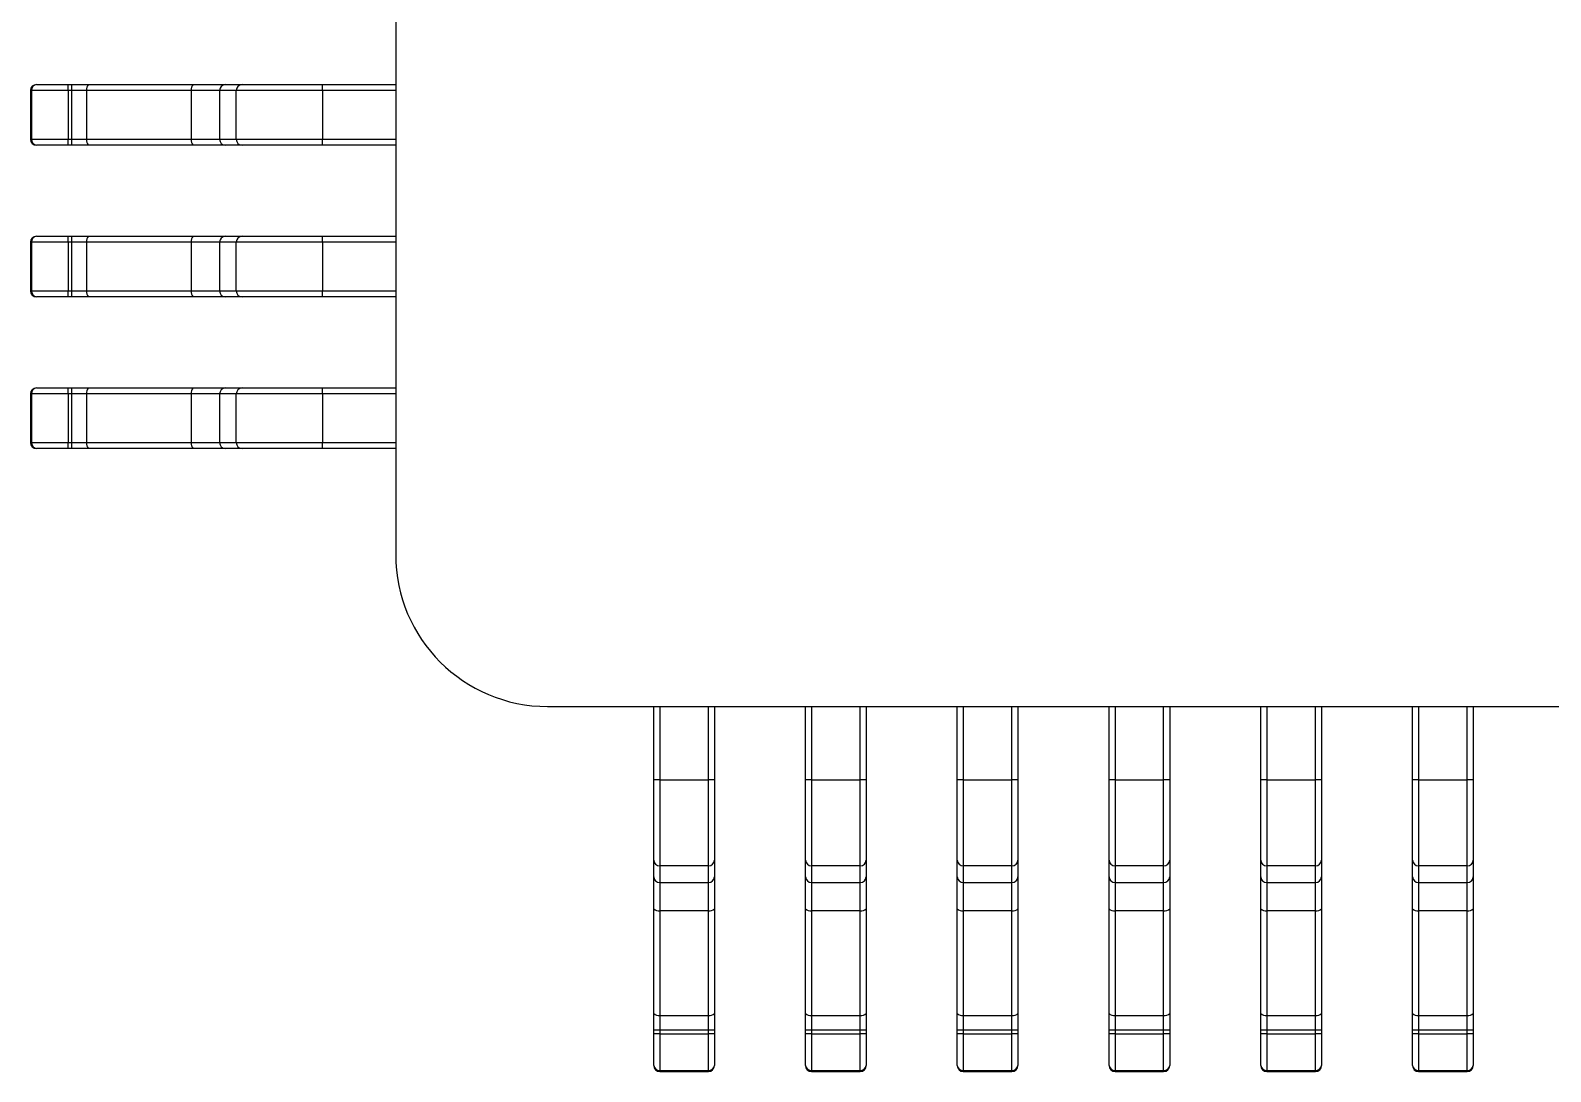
# Model space of a CAD drawing. Header units: millimetres. Extents: x -2889 to 8174, y 2447 to 8478.
# Drawn here: x 2748.648 to 2749.148, y 3452.263 to 3452.606 of the extents above; entities that cross this region are included whole.
import ezdxf

# ---------------------------------------------------------------- set-up
doc = ezdxf.new("R2010")
doc.units = ezdxf.units.MM

msp = doc.modelspace()

# ---------------------------------------------------------------- linework, layer by layer
at = {"color": 7, "linetype": 'Continuous', "lineweight": 25}
for p, q in [((2748.767911607211, 3453.723123414157), (2748.767911607211, 3452.433123414157)), ((2748.64754995031, 3452.586123414157), (2748.64754995031, 3452.570123414157)), ((2748.647943161005, 3452.586123414157), (2748.647943161005, 3452.570123414157)), ((2748.659994080793, 3452.586123414157), (2748.647943161005, 3452.586123414157)), ((2748.64954995031, 3452.588123414157), (2748.659994080793, 3452.588123414157)), ((2748.659994080793, 3452.586123414157), (2748.659994080793, 3452.588123414157)), ((2748.659994080793, 3452.588123414157), (2748.661207195538, 3452.588123414157)), ((2748.659994080793, 3452.586123414157), (2748.659994080793, 3452.570123414157)), ((2748.661207195538, 3452.586123414157), (2748.659994080793, 3452.586123414157)), ((2748.661207195538, 3452.586123414157), (2748.661207195538, 3452.588123414157)), ((2748.661207195538, 3452.588123414157), (2748.666719923116, 3452.588123414157)), ((2748.666071366931, 3452.586123414157), (2748.661207195538, 3452.586123414157)), ((2748.661207195538, 3452.570123414157), (2748.661207195538, 3452.586123414157)), ((2748.666071366931, 3452.586123414157), (2748.666071366931, 3452.570123414157)), ((2748.700577593026, 3452.586123414157), (2748.666071366931, 3452.586123414157)), ((2748.666719923116, 3452.588123414157), (2748.701226149211, 3452.588123414157)), ((2748.709886543551, 3452.586123414157), (2748.700577593026, 3452.586123414157)), ((2748.700577593026, 3452.570123414157), (2748.700577593026, 3452.586123414157)), ((2748.701226149211, 3452.588123414157), (2748.71177629314, 3452.588123414157)), ((2748.709886543551, 3452.586123414157), (2748.709886543551, 3452.570123414157)), ((2748.715385441962, 3452.586123414157), (2748.709886543551, 3452.586123414157)), ((2748.71177629314, 3452.588123414157), (2748.717275191551, 3452.588123414157)), ((2748.743731685799, 3452.586123414157), (2748.715385441962, 3452.586123414157)), ((2748.715385441962, 3452.570123414157), (2748.715385441962, 3452.586123414157)), ((2748.717275191551, 3452.588123414157), (2748.743731685799, 3452.588123414157)), ((2748.743731685799, 3452.586123414157), (2748.743731685799, 3452.588123414157)), ((2748.743731685799, 3452.588123414157), (2748.767911607211, 3452.588123414157)), ((2748.743731685799, 3452.586123414157), (2748.743731685799, 3452.570123414157)), ((2748.767911607211, 3452.586123414157), (2748.743731685799, 3452.586123414157)), ((2748.647943161005, 3452.570123414157), (2748.659994080793, 3452.570123414157)), ((2748.659994080793, 3452.568123414157), (2748.659994080793, 3452.570123414157)), ((2748.659994080793, 3452.570123414157), (2748.661207195538, 3452.570123414157)), ((2748.661207195538, 3452.568123414157), (2748.661207195538, 3452.570123414157)), ((2748.661207195538, 3452.570123414157), (2748.666071366931, 3452.570123414157)), ((2748.666071366931, 3452.570123414157), (2748.700577593026, 3452.570123414157)), ((2748.700577593026, 3452.570123414157), (2748.709886543551, 3452.570123414157)), ((2748.709886543551, 3452.570123414157), (2748.715385441962, 3452.570123414157)), ((2748.715385441962, 3452.570123414157), (2748.743731685799, 3452.570123414157)), ((2748.743731685799, 3452.570123414157), (2748.767911607211, 3452.570123414157)), ((2748.743731685799, 3452.568123414157), (2748.743731685799, 3452.570123414157)), ((2748.659994080793, 3452.568123414157), (2748.64954995031, 3452.568123414157)), ((2748.661207195538, 3452.568123414157), (2748.659994080793, 3452.568123414157)), ((2748.666719923116, 3452.568123414157), (2748.661207195538, 3452.568123414157)), ((2748.701226149211, 3452.568123414157), (2748.666719923116, 3452.568123414157)), ((2748.71177629314, 3452.568123414157), (2748.701226149211, 3452.568123414157)), ((2748.717275191551, 3452.568123414157), (2748.71177629314, 3452.568123414157)), ((2748.743731685799, 3452.568123414157), (2748.717275191551, 3452.568123414157)), ((2748.767911607211, 3452.568123414157), (2748.743731685799, 3452.568123414157)), ((2748.64754995031, 3452.536123414157), (2748.64754995031, 3452.520123414157)), ((2748.659994080793, 3452.536123414157), (2748.647943161005, 3452.536123414157)), ((2748.647943161005, 3452.536123414157), (2748.647943161005, 3452.520123414157)), ((2748.64954995031, 3452.538123414157), (2748.659994080793, 3452.538123414157)), ((2748.659994080793, 3452.536123414157), (2748.659994080793, 3452.538123414157)), ((2748.659994080793, 3452.538123414157), (2748.661207195538, 3452.538123414157)), ((2748.661207195538, 3452.536123414157), (2748.659994080793, 3452.536123414157)), ((2748.659994080793, 3452.536123414157), (2748.659994080793, 3452.520123414157)), ((2748.661207195538, 3452.536123414157), (2748.661207195538, 3452.538123414157)), ((2748.661207195538, 3452.538123414157), (2748.666719923116, 3452.538123414157)), ((2748.661207195538, 3452.520123414157), (2748.661207195538, 3452.536123414157)), ((2748.666071366931, 3452.536123414157), (2748.661207195538, 3452.536123414157)), ((2748.700577593026, 3452.536123414157), (2748.666071366931, 3452.536123414157)), ((2748.666071366931, 3452.536123414157), (2748.666071366931, 3452.520123414157)), ((2748.666719923116, 3452.538123414157), (2748.701226149211, 3452.538123414157)), ((2748.700577593026, 3452.520123414157), (2748.700577593026, 3452.536123414157)), ((2748.709886543551, 3452.536123414157), (2748.700577593026, 3452.536123414157)), ((2748.701226149211, 3452.538123414157), (2748.71177629314, 3452.538123414157)), ((2748.709886543551, 3452.536123414157), (2748.709886543551, 3452.520123414157)), ((2748.715385441962, 3452.536123414157), (2748.709886543551, 3452.536123414157)), ((2748.71177629314, 3452.538123414157), (2748.717275191551, 3452.538123414157)), ((2748.743731685799, 3452.536123414157), (2748.715385441962, 3452.536123414157)), ((2748.715385441962, 3452.520123414157), (2748.715385441962, 3452.536123414157)), ((2748.717275191551, 3452.538123414157), (2748.743731685799, 3452.538123414157)), ((2748.743731685799, 3452.536123414157), (2748.743731685799, 3452.538123414157)), ((2748.743731685799, 3452.538123414157), (2748.767911607211, 3452.538123414157)), ((2748.743731685799, 3452.536123414157), (2748.743731685799, 3452.520123414157)), ((2748.767911607211, 3452.536123414157), (2748.743731685799, 3452.536123414157)), ((2748.647943161005, 3452.520123414157), (2748.659994080793, 3452.520123414157)), ((2748.659994080793, 3452.518123414157), (2748.659994080793, 3452.520123414157)), ((2748.659994080793, 3452.520123414157), (2748.661207195538, 3452.520123414157)), ((2748.661207195538, 3452.520123414157), (2748.666071366931, 3452.520123414157)), ((2748.661207195538, 3452.518123414157), (2748.661207195538, 3452.520123414157)), ((2748.666071366931, 3452.520123414157), (2748.700577593026, 3452.520123414157)), ((2748.700577593026, 3452.520123414157), (2748.709886543551, 3452.520123414157)), ((2748.709886543551, 3452.520123414157), (2748.715385441962, 3452.520123414157)), ((2748.715385441962, 3452.520123414157), (2748.743731685799, 3452.520123414157)), ((2748.743731685799, 3452.520123414157), (2748.767911607211, 3452.520123414157)), ((2748.743731685799, 3452.518123414157), (2748.743731685799, 3452.520123414157)), ((2748.659994080793, 3452.518123414157), (2748.64954995031, 3452.518123414157)), ((2748.661207195538, 3452.518123414157), (2748.659994080793, 3452.518123414157)), ((2748.666719923116, 3452.518123414157), (2748.661207195538, 3452.518123414157)), ((2748.701226149211, 3452.518123414157), (2748.666719923116, 3452.518123414157)), ((2748.71177629314, 3452.518123414157), (2748.701226149211, 3452.518123414157)), ((2748.717275191551, 3452.518123414157), (2748.71177629314, 3452.518123414157)), ((2748.743731685799, 3452.518123414157), (2748.717275191551, 3452.518123414157)), ((2748.767911607211, 3452.518123414157), (2748.743731685799, 3452.518123414157)), ((2748.64754995031, 3452.486123414157), (2748.64754995031, 3452.470123414157)), ((2748.647943161005, 3452.486123414157), (2748.647943161005, 3452.470123414157)), ((2748.659994080793, 3452.486123414157), (2748.647943161005, 3452.486123414157)), ((2748.64954995031, 3452.488123414157), (2748.659994080793, 3452.488123414157)), ((2748.659994080793, 3452.486123414157), (2748.659994080793, 3452.488123414157)), ((2748.659994080793, 3452.488123414157), (2748.661207195538, 3452.488123414157)), ((2748.659994080793, 3452.486123414157), (2748.659994080793, 3452.470123414157)), ((2748.661207195538, 3452.486123414157), (2748.659994080793, 3452.486123414157)), ((2748.661207195538, 3452.486123414157), (2748.661207195538, 3452.488123414157)), ((2748.661207195538, 3452.488123414157), (2748.666719923116, 3452.488123414157)), ((2748.666071366931, 3452.486123414157), (2748.661207195538, 3452.486123414157)), ((2748.661207195538, 3452.470123414157), (2748.661207195538, 3452.486123414157)), ((2748.666071366931, 3452.486123414157), (2748.666071366931, 3452.470123414157)), ((2748.700577593026, 3452.486123414157), (2748.666071366931, 3452.486123414157)), ((2748.666719923116, 3452.488123414157), (2748.701226149211, 3452.488123414157)), ((2748.709886543551, 3452.486123414157), (2748.700577593026, 3452.486123414157)), ((2748.700577593026, 3452.470123414157), (2748.700577593026, 3452.486123414157)), ((2748.701226149211, 3452.488123414157), (2748.71177629314, 3452.488123414157)), ((2748.709886543551, 3452.486123414157), (2748.709886543551, 3452.470123414157)), ((2748.715385441962, 3452.486123414157), (2748.709886543551, 3452.486123414157)), ((2748.71177629314, 3452.488123414157), (2748.717275191551, 3452.488123414157)), ((2748.715385441962, 3452.470123414157), (2748.715385441962, 3452.486123414157)), ((2748.743731685799, 3452.486123414157), (2748.715385441962, 3452.486123414157)), ((2748.717275191551, 3452.488123414157), (2748.743731685799, 3452.488123414157)), ((2748.743731685799, 3452.486123414157), (2748.743731685799, 3452.488123414157)), ((2748.743731685799, 3452.488123414157), (2748.767911607211, 3452.488123414157)), ((2748.743731685799, 3452.486123414157), (2748.743731685799, 3452.470123414157)), ((2748.767911607211, 3452.486123414157), (2748.743731685799, 3452.486123414157)), ((2748.647943161005, 3452.470123414157), (2748.659994080793, 3452.470123414157)), ((2748.659994080793, 3452.468123414157), (2748.659994080793, 3452.470123414157)), ((2748.659994080793, 3452.470123414157), (2748.661207195538, 3452.470123414157)), ((2748.661207195538, 3452.468123414157), (2748.661207195538, 3452.470123414157)), ((2748.661207195538, 3452.470123414157), (2748.666071366931, 3452.470123414157)), ((2748.666071366931, 3452.470123414157), (2748.700577593026, 3452.470123414157)), ((2748.700577593026, 3452.470123414157), (2748.709886543551, 3452.470123414157)), ((2748.709886543551, 3452.470123414157), (2748.715385441962, 3452.470123414157)), ((2748.715385441962, 3452.470123414157), (2748.743731685799, 3452.470123414157)), ((2748.743731685799, 3452.468123414157), (2748.743731685799, 3452.470123414157)), ((2748.743731685799, 3452.470123414157), (2748.767911607211, 3452.470123414157)), ((2748.659994080793, 3452.468123414157), (2748.64954995031, 3452.468123414157)), ((2748.661207195538, 3452.468123414157), (2748.659994080793, 3452.468123414157)), ((2748.666719923116, 3452.468123414157), (2748.661207195538, 3452.468123414157)), ((2748.701226149211, 3452.468123414157), (2748.666719923116, 3452.468123414157)), ((2748.71177629314, 3452.468123414157), (2748.701226149211, 3452.468123414157)), ((2748.717275191551, 3452.468123414157), (2748.71177629314, 3452.468123414157)), ((2748.743731685799, 3452.468123414157), (2748.717275191551, 3452.468123414157)), ((2748.767911607211, 3452.468123414157), (2748.743731685799, 3452.468123414157)), ((2748.817911607211, 3452.383123414157), (2749.581919643147, 3452.383123414157)), ((2748.852911607211, 3452.358943492744), (2748.852911607211, 3452.383123414157)), ((2748.854911607211, 3452.383123414157), (2748.854911607211, 3452.358943492744)), ((2748.870911607211, 3452.358943492744), (2748.870911607211, 3452.383123414157)), ((2748.872911607211, 3452.383123414157), (2748.872911607211, 3452.358943492744)), ((2748.902911607211, 3452.358943492744), (2748.902911607211, 3452.383123414157)), ((2748.904911607211, 3452.383123414157), (2748.904911607211, 3452.358943492744)), ((2748.920911607211, 3452.358943492744), (2748.920911607211, 3452.383123414157)), ((2748.922911607211, 3452.383123414157), (2748.922911607211, 3452.358943492744)), ((2748.952911607211, 3452.358943492744), (2748.952911607211, 3452.383123414157)), ((2748.954911607211, 3452.383123414157), (2748.954911607211, 3452.358943492744)), ((2748.970911607211, 3452.358943492744), (2748.970911607211, 3452.383123414157)), ((2748.972911607211, 3452.383123414157), (2748.972911607211, 3452.358943492744)), ((2749.002911607211, 3452.358943492744), (2749.002911607211, 3452.383123414157)), ((2749.004911607211, 3452.383123414157), (2749.004911607211, 3452.358943492744)), ((2749.020911607211, 3452.358943492744), (2749.020911607211, 3452.383123414157)), ((2749.022911607211, 3452.383123414157), (2749.022911607211, 3452.358943492744)), ((2749.052911607211, 3452.358943492744), (2749.052911607211, 3452.383123414157)), ((2749.054911607211, 3452.383123414157), (2749.054911607211, 3452.358943492744)), ((2749.070911607211, 3452.358943492744), (2749.070911607211, 3452.383123414157)), ((2749.072911607211, 3452.383123414157), (2749.072911607211, 3452.358943492744)), ((2749.102911607211, 3452.358943492744), (2749.102911607211, 3452.383123414157)), ((2749.104911607211, 3452.383123414157), (2749.104911607211, 3452.358943492744)), ((2749.120911607211, 3452.358943492744), (2749.120911607211, 3452.383123414157)), ((2749.122911607211, 3452.383123414157), (2749.122911607211, 3452.358943492744)), ((2748.852911607211, 3452.332486998496), (2748.852911607211, 3452.358943492744)), ((2748.854911607211, 3452.358943492744), (2748.852911607211, 3452.358943492744)), ((2748.854911607211, 3452.358943492744), (2748.870911607211, 3452.358943492744)), ((2748.854911607211, 3452.358943492744), (2748.854911607211, 3452.330597248907)), ((2748.872911607211, 3452.358943492744), (2748.870911607211, 3452.358943492744)), ((2748.870911607211, 3452.330597248907), (2748.870911607211, 3452.358943492744)), ((2748.872911607211, 3452.358943492744), (2748.872911607211, 3452.332486998496)), ((2748.902911607211, 3452.332486998496), (2748.902911607211, 3452.358943492744)), ((2748.904911607211, 3452.358943492744), (2748.902911607211, 3452.358943492744)), ((2748.904911607211, 3452.358943492744), (2748.904911607211, 3452.330597248907)), ((2748.904911607211, 3452.358943492744), (2748.920911607211, 3452.358943492744)), ((2748.920911607211, 3452.330597248907), (2748.920911607211, 3452.358943492744)), ((2748.922911607211, 3452.358943492744), (2748.920911607211, 3452.358943492744)), ((2748.922911607211, 3452.358943492744), (2748.922911607211, 3452.332486998496)), ((2748.954911607211, 3452.358943492744), (2748.952911607211, 3452.358943492744)), ((2748.952911607211, 3452.332486998496), (2748.952911607211, 3452.358943492744)), ((2748.954911607211, 3452.358943492744), (2748.954911607211, 3452.330597248907)), ((2748.954911607211, 3452.358943492744), (2748.970911607211, 3452.358943492744)), ((2748.972911607211, 3452.358943492744), (2748.970911607211, 3452.358943492744)), ((2748.970911607211, 3452.330597248907), (2748.970911607211, 3452.358943492744)), ((2748.972911607211, 3452.358943492744), (2748.972911607211, 3452.332486998496)), ((2749.002911607211, 3452.332486998496), (2749.002911607211, 3452.358943492744)), ((2749.004911607211, 3452.358943492744), (2749.002911607211, 3452.358943492744)), ((2749.004911607211, 3452.358943492744), (2749.004911607211, 3452.330597248907)), ((2749.004911607211, 3452.358943492744), (2749.020911607211, 3452.358943492744)), ((2749.020911607211, 3452.330597248907), (2749.020911607211, 3452.358943492744)), ((2749.022911607211, 3452.358943492744), (2749.020911607211, 3452.358943492744)), ((2749.022911607211, 3452.358943492744), (2749.022911607211, 3452.332486998496)), ((2749.054911607211, 3452.358943492744), (2749.052911607211, 3452.358943492744)), ((2749.052911607211, 3452.332486998496), (2749.052911607211, 3452.358943492744)), ((2749.054911607211, 3452.358943492744), (2749.070911607211, 3452.358943492744)), ((2749.054911607211, 3452.358943492744), (2749.054911607211, 3452.330597248907)), ((2749.070911607211, 3452.330597248907), (2749.070911607211, 3452.358943492744)), ((2749.072911607211, 3452.358943492744), (2749.070911607211, 3452.358943492744)), ((2749.072911607211, 3452.358943492744), (2749.072911607211, 3452.332486998496)), ((2749.102911607211, 3452.332486998496), (2749.102911607211, 3452.358943492744)), ((2749.104911607211, 3452.358943492744), (2749.102911607211, 3452.358943492744)), ((2749.104911607211, 3452.358943492744), (2749.104911607211, 3452.330597248907)), ((2749.104911607211, 3452.358943492744), (2749.120911607211, 3452.358943492744)), ((2749.120911607211, 3452.330597248907), (2749.120911607211, 3452.358943492744)), ((2749.122911607211, 3452.358943492744), (2749.120911607211, 3452.358943492744)), ((2749.122911607211, 3452.358943492744), (2749.122911607211, 3452.332486998496)), ((2748.852911607211, 3452.326988100086), (2748.852911607211, 3452.332486998496)), ((2748.870911607211, 3452.330597248907), (2748.854911607211, 3452.330597248907)), ((2748.854911607211, 3452.330597248907), (2748.854911607211, 3452.325098350497)), ((2748.870911607211, 3452.325098350497), (2748.870911607211, 3452.330597248907)), ((2748.872911607211, 3452.332486998496), (2748.872911607211, 3452.326988100086)), ((2748.902911607211, 3452.326988100086), (2748.902911607211, 3452.332486998496)), ((2748.920911607211, 3452.330597248907), (2748.904911607211, 3452.330597248907)), ((2748.904911607211, 3452.330597248907), (2748.904911607211, 3452.325098350497)), ((2748.920911607211, 3452.325098350497), (2748.920911607211, 3452.330597248907)), ((2748.922911607211, 3452.332486998496), (2748.922911607211, 3452.326988100086)), ((2748.952911607211, 3452.326988100086), (2748.952911607211, 3452.332486998496)), ((2748.970911607211, 3452.330597248907), (2748.954911607211, 3452.330597248907)), ((2748.954911607211, 3452.330597248907), (2748.954911607211, 3452.325098350497)), ((2748.970911607211, 3452.325098350497), (2748.970911607211, 3452.330597248907)), ((2748.972911607211, 3452.332486998496), (2748.972911607211, 3452.326988100086)), ((2749.002911607211, 3452.326988100086), (2749.002911607211, 3452.332486998496)), ((2749.020911607211, 3452.330597248907), (2749.004911607211, 3452.330597248907)), ((2749.004911607211, 3452.330597248907), (2749.004911607211, 3452.325098350497)), ((2749.020911607211, 3452.325098350497), (2749.020911607211, 3452.330597248907)), ((2749.022911607211, 3452.332486998496), (2749.022911607211, 3452.326988100086)), ((2749.052911607211, 3452.326988100086), (2749.052911607211, 3452.332486998496)), ((2749.070911607211, 3452.330597248907), (2749.054911607211, 3452.330597248907)), ((2749.054911607211, 3452.330597248907), (2749.054911607211, 3452.325098350497)), ((2749.070911607211, 3452.325098350497), (2749.070911607211, 3452.330597248907)), ((2749.072911607211, 3452.332486998496), (2749.072911607211, 3452.326988100086)), ((2749.102911607211, 3452.326988100086), (2749.102911607211, 3452.332486998496)), ((2749.120911607211, 3452.330597248907), (2749.104911607211, 3452.330597248907)), ((2749.104911607211, 3452.330597248907), (2749.104911607211, 3452.325098350497)), ((2749.120911607211, 3452.325098350497), (2749.120911607211, 3452.330597248907)), ((2749.122911607211, 3452.332486998496), (2749.122911607211, 3452.326988100086)), ((2748.852911607211, 3452.316437956157), (2748.852911607211, 3452.326988100086)), ((2748.854911607211, 3452.325098350497), (2748.870911607211, 3452.325098350497)), ((2748.854911607211, 3452.325098350497), (2748.854911607211, 3452.315789399971)), ((2748.870911607211, 3452.315789399971), (2748.870911607211, 3452.325098350497)), ((2748.872911607211, 3452.326988100086), (2748.872911607211, 3452.316437956157)), ((2748.902911607211, 3452.316437956157), (2748.902911607211, 3452.326988100086)), ((2748.904911607211, 3452.325098350497), (2748.920911607211, 3452.325098350497)), ((2748.904911607211, 3452.325098350497), (2748.904911607211, 3452.315789399971)), ((2748.920911607211, 3452.315789399971), (2748.920911607211, 3452.325098350497)), ((2748.922911607211, 3452.326988100086), (2748.922911607211, 3452.316437956157)), ((2748.952911607211, 3452.316437956157), (2748.952911607211, 3452.326988100086)), ((2748.954911607211, 3452.325098350497), (2748.970911607211, 3452.325098350497)), ((2748.954911607211, 3452.325098350497), (2748.954911607211, 3452.315789399971)), ((2748.970911607211, 3452.315789399971), (2748.970911607211, 3452.325098350497)), ((2748.972911607211, 3452.326988100086), (2748.972911607211, 3452.316437956157)), ((2749.002911607211, 3452.316437956157), (2749.002911607211, 3452.326988100086)), ((2749.004911607211, 3452.325098350497), (2749.020911607211, 3452.325098350497)), ((2749.004911607211, 3452.325098350497), (2749.004911607211, 3452.315789399971)), ((2749.020911607211, 3452.315789399971), (2749.020911607211, 3452.325098350497)), ((2749.022911607211, 3452.326988100086), (2749.022911607211, 3452.316437956157)), ((2749.052911607211, 3452.316437956157), (2749.052911607211, 3452.326988100086)), ((2749.054911607211, 3452.325098350497), (2749.070911607211, 3452.325098350497)), ((2749.054911607211, 3452.325098350497), (2749.054911607211, 3452.315789399971)), ((2749.070911607211, 3452.315789399971), (2749.070911607211, 3452.325098350497)), ((2749.072911607211, 3452.326988100086), (2749.072911607211, 3452.316437956157)), ((2749.102911607211, 3452.316437956157), (2749.102911607211, 3452.326988100086)), ((2749.104911607211, 3452.325098350497), (2749.120911607211, 3452.325098350497)), ((2749.104911607211, 3452.325098350497), (2749.104911607211, 3452.315789399971)), ((2749.120911607211, 3452.315789399971), (2749.120911607211, 3452.325098350497)), ((2749.122911607211, 3452.326988100086), (2749.122911607211, 3452.316437956157)), ((2748.852911607211, 3452.281931730062), (2748.852911607211, 3452.316437956157)), ((2748.870911607211, 3452.315789399971), (2748.854911607211, 3452.315789399971)), ((2748.854911607211, 3452.315789399971), (2748.854911607211, 3452.281283173877)), ((2748.870911607211, 3452.281283173877), (2748.870911607211, 3452.315789399971)), ((2748.872911607211, 3452.316437956157), (2748.872911607211, 3452.281931730062)), ((2748.902911607211, 3452.281931730062), (2748.902911607211, 3452.316437956157)), ((2748.920911607211, 3452.315789399971), (2748.904911607211, 3452.315789399971)), ((2748.904911607211, 3452.315789399971), (2748.904911607211, 3452.281283173877)), ((2748.920911607211, 3452.281283173877), (2748.920911607211, 3452.315789399971)), ((2748.922911607211, 3452.316437956157), (2748.922911607211, 3452.281931730062)), ((2748.952911607211, 3452.281931730062), (2748.952911607211, 3452.316437956157)), ((2748.970911607211, 3452.315789399971), (2748.954911607211, 3452.315789399971)), ((2748.954911607211, 3452.315789399971), (2748.954911607211, 3452.281283173877)), ((2748.970911607211, 3452.281283173877), (2748.970911607211, 3452.315789399971)), ((2748.972911607211, 3452.316437956157), (2748.972911607211, 3452.281931730062)), ((2749.002911607211, 3452.281931730062), (2749.002911607211, 3452.316437956157)), ((2749.020911607211, 3452.315789399971), (2749.004911607211, 3452.315789399971)), ((2749.004911607211, 3452.315789399971), (2749.004911607211, 3452.281283173877)), ((2749.020911607211, 3452.281283173877), (2749.020911607211, 3452.315789399971)), ((2749.022911607211, 3452.316437956157), (2749.022911607211, 3452.281931730062)), ((2749.052911607211, 3452.281931730062), (2749.052911607211, 3452.316437956157)), ((2749.070911607211, 3452.315789399971), (2749.054911607211, 3452.315789399971)), ((2749.054911607211, 3452.315789399971), (2749.054911607211, 3452.281283173877)), ((2749.070911607211, 3452.281283173877), (2749.070911607211, 3452.315789399971)), ((2749.072911607211, 3452.316437956157), (2749.072911607211, 3452.281931730062)), ((2749.102911607211, 3452.281931730062), (2749.102911607211, 3452.316437956157)), ((2749.120911607211, 3452.315789399971), (2749.104911607211, 3452.315789399971)), ((2749.104911607211, 3452.315789399971), (2749.104911607211, 3452.281283173877)), ((2749.120911607211, 3452.281283173877), (2749.120911607211, 3452.315789399971)), ((2749.122911607211, 3452.316437956157), (2749.122911607211, 3452.281931730062)), ((2748.852911607211, 3452.276419002484), (2748.852911607211, 3452.281931730062)), ((2748.854911607211, 3452.281283173877), (2748.870911607211, 3452.281283173877)), ((2748.854911607211, 3452.281283173877), (2748.854911607211, 3452.276419002484)), ((2748.870911607211, 3452.276419002484), (2748.870911607211, 3452.281283173877)), ((2748.872911607211, 3452.281931730062), (2748.872911607211, 3452.276419002484)), ((2748.902911607211, 3452.276419002484), (2748.902911607211, 3452.281931730062)), ((2748.904911607211, 3452.281283173877), (2748.920911607211, 3452.281283173877)), ((2748.904911607211, 3452.281283173877), (2748.904911607211, 3452.276419002484)), ((2748.920911607211, 3452.276419002484), (2748.920911607211, 3452.281283173877)), ((2748.922911607211, 3452.281931730062), (2748.922911607211, 3452.276419002484)), ((2748.952911607211, 3452.276419002484), (2748.952911607211, 3452.281931730062)), ((2748.954911607211, 3452.281283173877), (2748.970911607211, 3452.281283173877)), ((2748.954911607211, 3452.281283173877), (2748.954911607211, 3452.276419002484)), ((2748.970911607211, 3452.276419002484), (2748.970911607211, 3452.281283173877)), ((2748.972911607211, 3452.281931730062), (2748.972911607211, 3452.276419002484)), ((2749.002911607211, 3452.276419002484), (2749.002911607211, 3452.281931730062)), ((2749.004911607211, 3452.281283173877), (2749.020911607211, 3452.281283173877)), ((2749.004911607211, 3452.281283173877), (2749.004911607211, 3452.276419002484)), ((2749.020911607211, 3452.276419002484), (2749.020911607211, 3452.281283173877)), ((2749.022911607211, 3452.281931730062), (2749.022911607211, 3452.276419002484)), ((2749.052911607211, 3452.276419002484), (2749.052911607211, 3452.281931730062)), ((2749.054911607211, 3452.281283173877), (2749.070911607211, 3452.281283173877)), ((2749.054911607211, 3452.281283173877), (2749.054911607211, 3452.276419002484)), ((2749.070911607211, 3452.276419002484), (2749.070911607211, 3452.281283173877)), ((2749.072911607211, 3452.281931730062), (2749.072911607211, 3452.276419002484)), ((2749.102911607211, 3452.276419002484), (2749.102911607211, 3452.281931730062)), ((2749.104911607211, 3452.281283173877), (2749.120911607211, 3452.281283173877)), ((2749.104911607211, 3452.281283173877), (2749.104911607211, 3452.276419002484)), ((2749.120911607211, 3452.276419002484), (2749.120911607211, 3452.281283173877)), ((2749.122911607211, 3452.281931730062), (2749.122911607211, 3452.276419002484)), ((2748.854911607211, 3452.276419002484), (2748.852911607211, 3452.276419002484)), ((2748.852911607211, 3452.275205887738), (2748.852911607211, 3452.276419002484)), ((2748.854911607211, 3452.275205887738), (2748.852911607211, 3452.275205887738)), ((2748.852911607211, 3452.264761757256), (2748.852911607211, 3452.275205887738)), ((2748.870911607211, 3452.276419002484), (2748.854911607211, 3452.276419002484)), ((2748.854911607211, 3452.276419002484), (2748.854911607211, 3452.275205887738)), ((2748.854911607211, 3452.275205887738), (2748.870911607211, 3452.275205887738)), ((2748.854911607211, 3452.275205887738), (2748.854911607211, 3452.263154967951)), ((2748.872911607211, 3452.276419002484), (2748.870911607211, 3452.276419002484)), ((2748.870911607211, 3452.275205887738), (2748.870911607211, 3452.276419002484)), ((2748.870911607211, 3452.263154967951), (2748.870911607211, 3452.275205887738)), ((2748.872911607211, 3452.275205887738), (2748.870911607211, 3452.275205887738)), ((2748.872911607211, 3452.276419002484), (2748.872911607211, 3452.275205887738)), ((2748.872911607211, 3452.275205887738), (2748.872911607211, 3452.264761757256)), ((2748.904911607211, 3452.276419002484), (2748.902911607211, 3452.276419002484)), ((2748.902911607211, 3452.275205887738), (2748.902911607211, 3452.276419002484)), ((2748.904911607211, 3452.275205887738), (2748.902911607211, 3452.275205887738)), ((2748.902911607211, 3452.264761757256), (2748.902911607211, 3452.275205887738)), ((2748.920911607211, 3452.276419002484), (2748.904911607211, 3452.276419002484)), ((2748.904911607211, 3452.276419002484), (2748.904911607211, 3452.275205887738)), ((2748.904911607211, 3452.275205887738), (2748.904911607211, 3452.263154967951)), ((2748.904911607211, 3452.275205887738), (2748.920911607211, 3452.275205887738)), ((2748.922911607211, 3452.276419002484), (2748.920911607211, 3452.276419002484)), ((2748.920911607211, 3452.275205887738), (2748.920911607211, 3452.276419002484)), ((2748.920911607211, 3452.263154967951), (2748.920911607211, 3452.275205887738)), ((2748.922911607211, 3452.275205887738), (2748.920911607211, 3452.275205887738)), ((2748.922911607211, 3452.276419002484), (2748.922911607211, 3452.275205887738)), ((2748.922911607211, 3452.275205887738), (2748.922911607211, 3452.264761757256)), ((2748.954911607211, 3452.276419002484), (2748.952911607211, 3452.276419002484)), ((2748.952911607211, 3452.275205887738), (2748.952911607211, 3452.276419002484)), ((2748.954911607211, 3452.275205887738), (2748.952911607211, 3452.275205887738)), ((2748.952911607211, 3452.264761757256), (2748.952911607211, 3452.275205887738)), ((2748.970911607211, 3452.276419002484), (2748.954911607211, 3452.276419002484)), ((2748.954911607211, 3452.276419002484), (2748.954911607211, 3452.275205887738)), ((2748.954911607211, 3452.275205887738), (2748.970911607211, 3452.275205887738)), ((2748.954911607211, 3452.275205887738), (2748.954911607211, 3452.263154967951)), ((2748.972911607211, 3452.276419002484), (2748.970911607211, 3452.276419002484)), ((2748.970911607211, 3452.275205887738), (2748.970911607211, 3452.276419002484)), ((2748.972911607211, 3452.275205887738), (2748.970911607211, 3452.275205887738)), ((2748.970911607211, 3452.263154967951), (2748.970911607211, 3452.275205887738)), ((2748.972911607211, 3452.276419002484), (2748.972911607211, 3452.275205887738)), ((2748.972911607211, 3452.275205887738), (2748.972911607211, 3452.264761757256)), ((2749.004911607211, 3452.276419002484), (2749.002911607211, 3452.276419002484)), ((2749.002911607211, 3452.275205887738), (2749.002911607211, 3452.276419002484)), ((2749.004911607211, 3452.275205887738), (2749.002911607211, 3452.275205887738)), ((2749.002911607211, 3452.264761757256), (2749.002911607211, 3452.275205887738)), ((2749.020911607211, 3452.276419002484), (2749.004911607211, 3452.276419002484)), ((2749.004911607211, 3452.276419002484), (2749.004911607211, 3452.275205887738)), ((2749.004911607211, 3452.275205887738), (2749.004911607211, 3452.263154967951)), ((2749.004911607211, 3452.275205887738), (2749.020911607211, 3452.275205887738)), ((2749.022911607211, 3452.276419002484), (2749.020911607211, 3452.276419002484)), ((2749.020911607211, 3452.275205887738), (2749.020911607211, 3452.276419002484)), ((2749.020911607211, 3452.263154967951), (2749.020911607211, 3452.275205887738)), ((2749.022911607211, 3452.275205887738), (2749.020911607211, 3452.275205887738)), ((2749.022911607211, 3452.276419002484), (2749.022911607211, 3452.275205887738)), ((2749.022911607211, 3452.275205887738), (2749.022911607211, 3452.264761757256)), ((2749.054911607211, 3452.276419002484), (2749.052911607211, 3452.276419002484)), ((2749.052911607211, 3452.275205887738), (2749.052911607211, 3452.276419002484)), ((2749.054911607211, 3452.275205887738), (2749.052911607211, 3452.275205887738)), ((2749.052911607211, 3452.264761757256), (2749.052911607211, 3452.275205887738)), ((2749.070911607211, 3452.276419002484), (2749.054911607211, 3452.276419002484)), ((2749.054911607211, 3452.276419002484), (2749.054911607211, 3452.275205887738)), ((2749.054911607211, 3452.275205887738), (2749.054911607211, 3452.263154967951)), ((2749.054911607211, 3452.275205887738), (2749.070911607211, 3452.275205887738)), ((2749.072911607211, 3452.276419002484), (2749.070911607211, 3452.276419002484)), ((2749.070911607211, 3452.275205887738), (2749.070911607211, 3452.276419002484)), ((2749.070911607211, 3452.263154967951), (2749.070911607211, 3452.275205887738)), ((2749.072911607211, 3452.275205887738), (2749.070911607211, 3452.275205887738)), ((2749.072911607211, 3452.276419002484), (2749.072911607211, 3452.275205887738)), ((2749.072911607211, 3452.275205887738), (2749.072911607211, 3452.264761757256)), ((2749.104911607211, 3452.276419002484), (2749.102911607211, 3452.276419002484)), ((2749.102911607211, 3452.275205887738), (2749.102911607211, 3452.276419002484)), ((2749.104911607211, 3452.275205887738), (2749.102911607211, 3452.275205887738)), ((2749.102911607211, 3452.264761757256), (2749.102911607211, 3452.275205887738)), ((2749.120911607211, 3452.276419002484), (2749.104911607211, 3452.276419002484)), ((2749.104911607211, 3452.276419002484), (2749.104911607211, 3452.275205887738)), ((2749.104911607211, 3452.275205887738), (2749.104911607211, 3452.263154967951)), ((2749.104911607211, 3452.275205887738), (2749.120911607211, 3452.275205887738)), ((2749.122911607211, 3452.276419002484), (2749.120911607211, 3452.276419002484)), ((2749.120911607211, 3452.275205887738), (2749.120911607211, 3452.276419002484)), ((2749.120911607211, 3452.263154967951), (2749.120911607211, 3452.275205887738)), ((2749.122911607211, 3452.275205887738), (2749.120911607211, 3452.275205887738)), ((2749.122911607211, 3452.276419002484), (2749.122911607211, 3452.275205887738)), ((2749.122911607211, 3452.275205887738), (2749.122911607211, 3452.264761757256)), ((2748.854911607211, 3452.263154967951), (2748.870911607211, 3452.263154967951)), ((2748.854911607211, 3452.262761757256), (2748.870911607211, 3452.262761757256)), ((2748.904911607211, 3452.263154967951), (2748.920911607211, 3452.263154967951)), ((2748.904911607211, 3452.262761757256), (2748.920911607211, 3452.262761757256)), ((2748.954911607211, 3452.263154967951), (2748.970911607211, 3452.263154967951)), ((2748.954911607211, 3452.262761757256), (2748.970911607211, 3452.262761757256)), ((2749.004911607211, 3452.263154967951), (2749.020911607211, 3452.263154967951)), ((2749.004911607211, 3452.262761757256), (2749.020911607211, 3452.262761757256)), ((2749.054911607211, 3452.263154967951), (2749.070911607211, 3452.263154967951)), ((2749.054911607211, 3452.262761757256), (2749.070911607211, 3452.262761757256)), ((2749.104911607211, 3452.263154967951), (2749.120911607211, 3452.263154967951)), ((2749.104911607211, 3452.262761757256), (2749.120911607211, 3452.262761757256))]:
    msp.add_line(p, q, dxfattribs=at)
at = {"color": 8, "linetype": 'Continuous', "lineweight": 25}
for p, q in [((2748.64754995031, 3452.586123414157), (2748.647943161005, 3452.586123414157)), ((2748.64754995031, 3452.570123414157), (2748.647943161005, 3452.570123414157)), ((2748.64754995031, 3452.536123414157), (2748.647943161005, 3452.536123414157)), ((2748.64754995031, 3452.520123414157), (2748.647943161005, 3452.520123414157)), ((2748.64754995031, 3452.486123414157), (2748.647943161005, 3452.486123414157)), ((2748.64754995031, 3452.470123414157), (2748.647943161005, 3452.470123414157)), ((2748.854911607211, 3452.262761757256), (2748.854911607211, 3452.263154967951)), ((2748.870911607211, 3452.262761757256), (2748.870911607211, 3452.263154967951)), ((2748.904911607211, 3452.262761757256), (2748.904911607211, 3452.263154967951)), ((2748.920911607211, 3452.262761757256), (2748.920911607211, 3452.263154967951)), ((2748.954911607211, 3452.262761757256), (2748.954911607211, 3452.263154967951)), ((2748.970911607211, 3452.262761757256), (2748.970911607211, 3452.263154967951)), ((2749.004911607211, 3452.262761757256), (2749.004911607211, 3452.263154967951)), ((2749.020911607211, 3452.262761757256), (2749.020911607211, 3452.263154967951)), ((2749.054911607211, 3452.262761757256), (2749.054911607211, 3452.263154967951)), ((2749.070911607211, 3452.262761757256), (2749.070911607211, 3452.263154967951)), ((2749.104911607211, 3452.262761757256), (2749.104911607211, 3452.263154967951)), ((2749.120911607211, 3452.262761757256), (2749.120911607211, 3452.263154967951))]:
    msp.add_line(p, q, dxfattribs=at)
at = {"color": 7, "linetype": 'Continuous', "lineweight": 25}
for centre, radius, start, end in [((2748.64954995031, 3452.586123414157), 0.001999999999995339, 90, 180), ((2748.649770612118, 3452.586300692673), 0.001836029749481057, 96.90273468545811, 185.5408470487026), ((2748.668099670528, 3452.586570836016), 0.002077065671450044, 131.626899616167, 192.439614492628), ((2748.702605896623, 3452.586570836016), 0.00207706567137216, 131.6268996149466, 192.4396144939114), ((2748.711833026383, 3452.586177019968), 0.001947220839722492, 91.66957716373281, 181.5775174364602), ((2748.717331924794, 3452.586177019968), 0.001947220839722492, 91.66957716414989, 181.5775174364602), ((2748.64954995031, 3452.570123414157), 0.00200000000000955, 180, 270), ((2748.649770612118, 3452.569946135641), 0.001836029749494331, 174.4591529508521, 263.097265314594), ((2748.668099670528, 3452.569675992298), 0.002077065671474589, 167.5603855067856, 228.3731003832472), ((2748.702605896623, 3452.569675992298), 0.002077065671397448, 167.5603855055008, 228.3731003844838), ((2748.711833026383, 3452.570069808346), 0.001947220839751294, 178.4224825631489, 268.3304228354591), ((2748.717331924794, 3452.570069808346), 0.001947220839737089, 178.4224825631229, 268.3304228354591), ((2748.64954995031, 3452.536123414157), 0.001999999999995339, 90, 180), ((2748.649770612118, 3452.536300692673), 0.001836029749446884, 96.90273468425106, 185.5408470497235), ((2748.668099670528, 3452.536570836016), 0.002077065671380509, 131.6268996154978, 192.4396144942021), ((2748.702605896623, 3452.536570836016), 0.002077065671303715, 131.6268996140053, 192.4396144950856), ((2748.711833026383, 3452.536177019968), 0.001947220839694863, 91.66957716292478, 181.5775174373202), ((2748.717331924794, 3452.536177019968), 0.001947220839694863, 91.66957716334186, 181.5775174373202), ((2748.64954995031, 3452.520123414157), 0.001999999999995339, 180, 270), ((2748.649770612118, 3452.519946135641), 0.001836029749446884, 174.4591529498313, 263.0972653157489), ((2748.668099670528, 3452.519675992297), 0.0020770656713816, 167.5603855057979, 228.3731003847743), ((2748.702605896623, 3452.519675992297), 0.002077065671303715, 167.5603855045145, 228.3731003859947), ((2748.711833026383, 3452.520069808345), 0.001947220839695255, 178.4224825622627, 268.3304228370752), ((2748.717331924794, 3452.520069808345), 0.001947220839695255, 178.4224825622627, 268.3304228366582), ((2748.64954995031, 3452.486123414157), 0.001999999999995339, 90, 180), ((2748.649770612118, 3452.486300692673), 0.0018360297494627, 96.90273468464451, 185.5408470496716), ((2748.668099670528, 3452.486570836016), 0.002077065671408264, 131.6268996158115, 192.4396144940456), ((2748.702605896623, 3452.486570836016), 0.002077065671333217, 131.6268996143191, 192.4396144949228), ((2748.711833026383, 3452.486177019968), 0.001947220839709069, 91.66957716331582, 181.5775174373202), ((2748.717331924794, 3452.486177019968), 0.001947220839709069, 91.66957716373281, 181.5775174373202), ((2748.64954995031, 3452.470123414157), 0.001999999999995339, 180, 270), ((2748.649770612118, 3452.46994613564), 0.001836029749483802, 174.4591529504075, 263.0972653144894), ((2748.668099670528, 3452.469675992298), 0.002077065671432957, 167.5603855065121, 228.3731003838747), ((2748.702605896623, 3452.469675992298), 0.00207706567135328, 167.5603855055513, 228.3731003856441), ((2748.711833026383, 3452.470069808345), 0.001947220839722883, 178.4224825631229, 268.3304228362672), ((2748.717331924794, 3452.470069808345), 0.001947220839722883, 178.4224825631229, 268.3304228358501), ((2748.817911607211, 3452.433123414157), 0.04999999999999716, 180, 270), ((2748.8548580014, 3452.332543731739), 0.001947220839709069, 181.6695771633157, 271.5775174373204), ((2748.870965213022, 3452.332543731739), 0.00194722083973318, 268.4224825627057, 358.3304228362933), ((2748.9048580014, 3452.332543731739), 0.001947220839722883, 181.6695771637328, 271.5775174368772), ((2748.920965213023, 3452.332543731739), 0.001947220839722883, 268.4224825631228, 358.3304228362672), ((2748.9548580014, 3452.332543731739), 0.001947220839718561, 181.6695771633157, 271.5775174369032), ((2748.970965213023, 3452.332543731739), 0.001947220839709069, 268.4224825626796, 358.3304228366843), ((2749.0048580014, 3452.332543731739), 0.001947220839718561, 181.6695771633157, 271.5775174373204), ((2749.020965213022, 3452.332543731739), 0.00194722083970946, 268.4224825622626, 358.3304228366583), ((2749.0548580014, 3452.332543731739), 0.00194722083973318, 181.6695771637068, 271.5775174372942), ((2749.070965213023, 3452.332543731739), 0.00194722083973318, 268.4224825631228, 358.3304228362933), ((2749.1048580014, 3452.332543731739), 0.001947220839709069, 181.6695771633157, 271.5775174373204), ((2749.120965213022, 3452.332543731739), 0.00194722083973318, 268.4224825627057, 358.3304228362933), ((2748.8548580014, 3452.327044833329), 0.001947220839709069, 181.6695771633157, 271.5775174373204), ((2748.870965213022, 3452.327044833329), 0.00194722083973318, 268.4224825627057, 358.3304228362933), ((2748.9048580014, 3452.327044833329), 0.001947220839722883, 181.6695771637328, 271.5775174368772), ((2748.920965213023, 3452.327044833329), 0.001947220839722883, 268.4224825631228, 358.3304228362672), ((2748.9548580014, 3452.327044833329), 0.001947220839722883, 181.6695771637328, 271.5775174368772), ((2748.970965213023, 3452.327044833329), 0.00194722083970946, 268.4224825622626, 358.3304228366583), ((2749.0048580014, 3452.327044833329), 0.001947220839723275, 181.6695771637328, 271.5775174372942), ((2749.020965213022, 3452.327044833329), 0.001947220839723666, 268.4224825622887, 358.3304228362412), ((2749.0548580014, 3452.327044833329), 0.00194722083973748, 181.6695771641238, 271.5775174372942), ((2749.070965213023, 3452.327044833329), 0.001947220839737089, 268.4224825631228, 358.3304228358762), ((2749.1048580014, 3452.327044833329), 0.001947220839709069, 181.6695771633157, 271.5775174373204), ((2749.120965213022, 3452.327044833329), 0.00194722083973318, 268.4224825627057, 358.3304228362933), ((2748.854464185352, 3452.317817703568), 0.002077065671323777, 221.6268996140421, 282.4396144950058), ((2748.87135902907, 3452.317817703568), 0.002077065671361938, 257.5603855044876, 318.3731003850926), ((2748.904464185352, 3452.317817703568), 0.002077065671373342, 221.6268996143951, 282.4396144939919), ((2748.921359029071, 3452.317817703568), 0.002077065671333217, 257.5603855050741, 318.3731003856809), ((2748.954464185352, 3452.317817703568), 0.002077065671333217, 221.6268996143191, 282.4396144949259), ((2748.97135902907, 3452.317817703568), 0.002077065671331123, 257.5603855047003, 318.3731003854247), ((2749.004464185352, 3452.317817703568), 0.002077065671334184, 221.6268996145752, 282.4396144956996), ((2749.02135902907, 3452.317817703568), 0.002077065671323777, 257.5603855049942, 318.3731003859763), ((2749.054464185352, 3452.317817703568), 0.002077065671372754, 221.6268996149466, 282.4396144950595), ((2749.071359029071, 3452.317817703568), 0.00207706567137216, 257.5603855053411, 318.3731003850534), ((2749.104464185352, 3452.317817703568), 0.002077065671323777, 221.6268996140421, 282.4396144950058), ((2749.12135902907, 3452.317817703568), 0.002077065671361938, 257.5603855044876, 318.3731003850926), ((2748.854464185352, 3452.283311477473), 0.002077065671323777, 221.6268996140421, 282.4396144950058), ((2748.87135902907, 3452.283311477473), 0.002077065671361938, 257.5603855044876, 318.3731003850926), ((2748.904464185352, 3452.283311477473), 0.002077065671373342, 221.6268996143951, 282.4396144939919), ((2748.921359029071, 3452.283311477473), 0.002077065671333217, 257.5603855050741, 318.3731003856809), ((2748.954464185352, 3452.283311477473), 0.002077065671333217, 221.6268996143191, 282.4396144949259), ((2748.97135902907, 3452.283311477473), 0.002077065671331123, 257.5603855047003, 318.3731003854247), ((2749.004464185352, 3452.283311477473), 0.002077065671358877, 221.6268996149074, 282.4396144951393), ((2749.02135902907, 3452.283311477473), 0.002077065671323777, 257.5603855049942, 318.3731003859763), ((2749.054464185352, 3452.283311477473), 0.002077065671372754, 221.6268996149466, 282.4396144950595), ((2749.071359029071, 3452.283311477473), 0.00207706567137216, 257.5603855053411, 318.3731003850534), ((2749.104464185352, 3452.283311477473), 0.002077065671323777, 221.6268996140421, 282.4396144950058), ((2749.12135902907, 3452.283311477473), 0.002077065671361938, 257.5603855044876, 318.3731003850926), ((2748.854911607211, 3452.264761757256), 0.001999999999995339, 180, 270), ((2748.854734328695, 3452.264982419063), 0.001836029749492623, 186.9027346849862, 275.5408470487026), ((2748.870911607211, 3452.264761757256), 0.00200000000000955, 270, 0), ((2748.871088885727, 3452.264982419063), 0.001836029749522547, 264.4591529513496, 353.0972653146994), ((2748.904911607211, 3452.264761757256), 0.001999999999995339, 180, 270), ((2748.904734328695, 3452.264982419063), 0.001836029749495202, 186.9027346854056, 275.5408470486504), ((2748.920911607211, 3452.264761757256), 0.001999999999995339, 270, 0), ((2748.921088885727, 3452.264982419063), 0.001836029749495202, 264.4591529513496, 353.0972653145944), ((2748.954911607211, 3452.264761757256), 0.001999999999995339, 180, 270), ((2748.954734328695, 3452.264982419063), 0.001836029749495202, 186.9027346854056, 275.5408470486504), ((2748.970911607211, 3452.264761757256), 0.001999999999995339, 270, 0), ((2748.971088885728, 3452.264982419063), 0.00183602974948243, 264.4591529508525, 353.097265314962), ((2749.004911607211, 3452.264761757256), 0.00200000000000955, 180, 270), ((2749.004734328695, 3452.264982419063), 0.001836029749492623, 186.9027346849862, 275.5408470491476), ((2749.020911607211, 3452.264761757256), 0.001999999999995339, 270, 0), ((2749.021088885727, 3452.264982419063), 0.001836029749476808, 264.4591529507999, 353.097265315408), ((2749.054911607211, 3452.264761757256), 0.00200000000000955, 180, 270), ((2749.054734328695, 3452.264982419063), 0.001836029749508439, 186.9027346853531, 275.5408470490954), ((2749.070911607211, 3452.264761757256), 0.00200000000000955, 270, 0), ((2749.071088885727, 3452.264982419063), 0.001836029749524255, 264.4591529518208, 353.0972653142527), ((2749.104911607211, 3452.264761757256), 0.001999999999995339, 180, 270), ((2749.104734328695, 3452.264982419063), 0.001836029749492623, 186.9027346849862, 275.5408470487026), ((2749.120911607211, 3452.264761757256), 0.00200000000000955, 270, 0), ((2749.121088885727, 3452.264982419063), 0.001836029749522547, 264.4591529513496, 353.0972653146994)]:
    msp.add_arc(centre, radius, start, end, dxfattribs=at)

doc.saveas('drawing.dxf')
